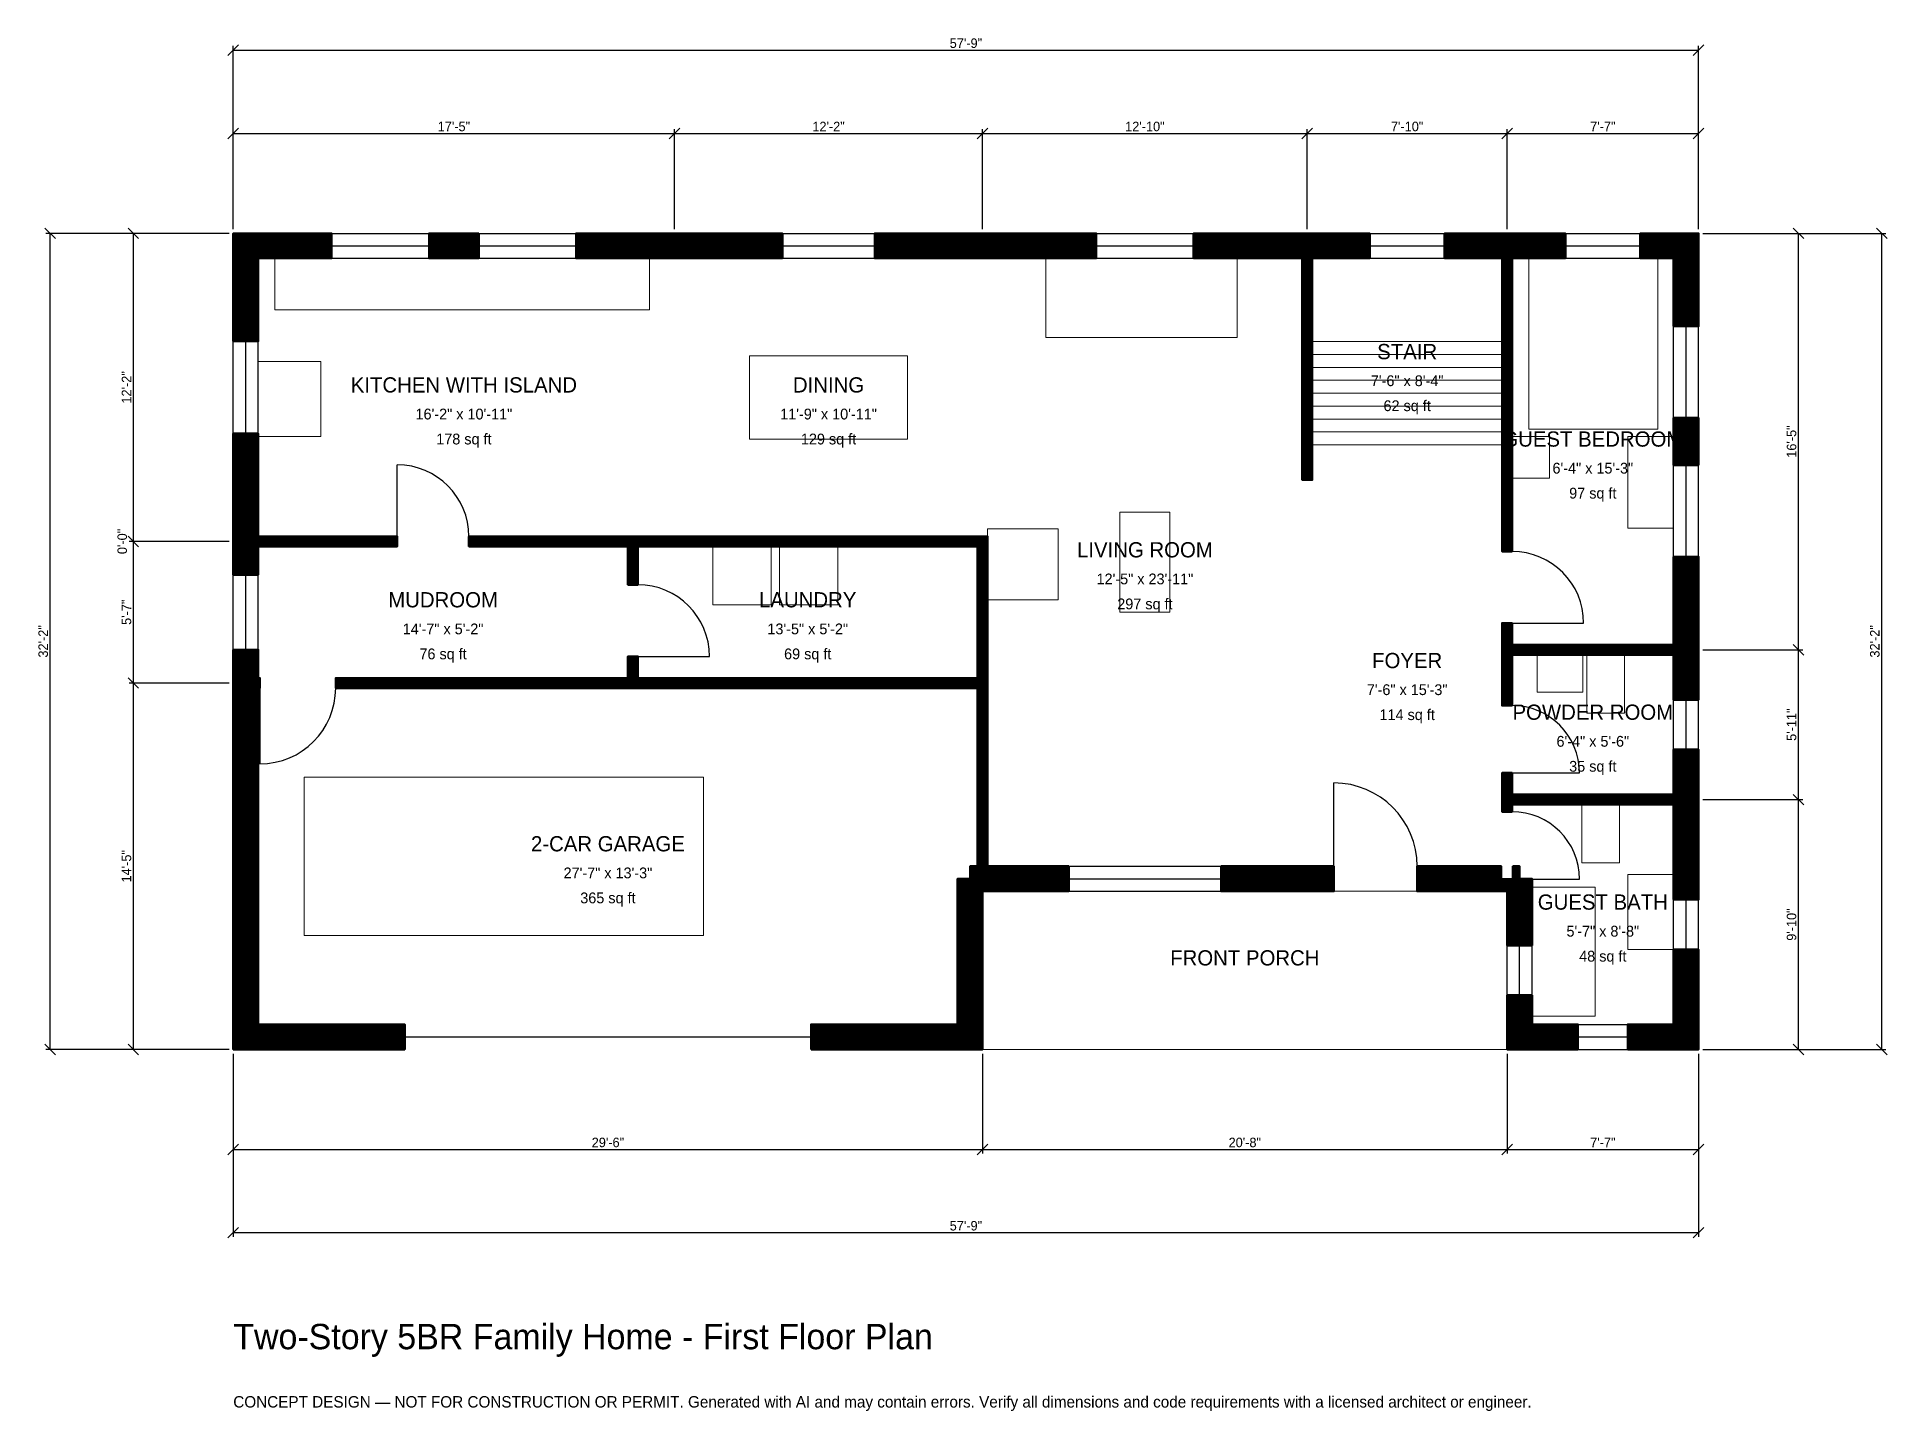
# Model space of a CAD drawing. Header units: inches. Extents: x -93 to 782, y -171 to 479.
import ezdxf
from ezdxf.enums import TextEntityAlignment as Align

# ---------------------------------------------------------------- set-up
doc = ezdxf.new("R2010")
doc.units = ezdxf.units.IN
doc.header["$MEASUREMENT"] = 0
doc.linetypes.add('DASHED', pattern=[0.6, 0.5, -0.1])
for name, color, linetype, lineweight in [('A-ANNO-DIMS', 1, 'Continuous', 13), ('A-ANNO-TEXT', 7, 'Continuous', 18), ('A-AREA-IDEN', 7, 'Continuous', 18), ('A-DOOR', 2, 'Continuous', 25), ('A-FLOR-FIXT', 9, 'Continuous', 13), ('A-FLOR-STRS', 3, 'Continuous', 18), ('A-FURN', 9, 'Continuous', 13), ('A-GLAZ', 4, 'Continuous', 25), ('A-SITE-PAVE', 8, 'Continuous', 13), ('A-WALL', 7, 'Continuous', 50), ('A-WALL-PATT', 8, 'Continuous', 13)]:
    doc.layers.add(name, color=color, linetype=linetype, lineweight=lineweight)
doc.dimstyles.new('PLAN', dxfattribs={"dimtxt": 4.5, "dimasz": 3, "dimexe": 2, "dimexo": 2, "dimgap": 1, "dimtad": 1, "dimdec": 0, "dimlunit": 4, "dimtsz": 2.5, "dimcen": 2.5, "dimclrd": 1, "dimclre": 1, "dimazin": 3, "dimtfac": 1, "dimtmove": 0, "dimatfit": 3})

msp = doc.modelspace()

# ---------------------------------------------------------------- hatches: boundary and pattern name
at = {"layer": 'A-WALL-PATT'}
h = msp.add_hatch(dxfattribs=at)
h.set_pattern_fill('ANSI31', color=8, scale=0.8)
h.paths.add_polyline_path([(273.2283, 0), (273.2283, 11.811), (342.5197, 11.811), (342.5197, 80.7087), (348.4252, 80.7087), (348.4252, 86.6142), (351.9685, 86.6142), (351.9685, 170.8661), (191.3386, 170.8661), (186.6142, 170.8661), (48.4252, 170.8661), (48.4252, 175.5906), (186.6142, 175.5906), (186.6142, 185.8268), (191.3386, 185.8268), (191.3386, 175.5906), (351.9685, 175.5906), (351.9685, 237.7953), (211.0236, 237.7953), (206.2992, 237.7953), (191.3386, 237.7953), (191.3386, 219.685), (186.6142, 219.685), (186.6142, 237.7953), (111.4173, 237.7953), (111.4173, 242.5197), (186.6142, 242.5197), (191.3386, 242.5197), (206.2992, 242.5197), (211.0236, 242.5197), (351.9685, 242.5197), (356.6929, 242.5197), (356.6929, 237.7953), (356.6929, 175.5906), (356.6929, 170.8661), (356.6929, 86.6142), (395.0787, 86.6142), (395.0787, 74.8031), (356.6929, 74.8031), (356.6929, 74.8031), (354.3307, 74.8031), (354.3307, 72.4409), (354.3307, 72.4409), (354.3307, 11.811), (354.3307, 11.811), (354.3307, 0), (354.3307, 0), (354.3307, 0), (342.5197, 0), (342.5197, 0), (273.2283, 0)])
h.paths.add_polyline_path([(11.811, 0), (11.811, 0), (0, 0), (0, 0), (0, 0), (0, 11.811), (0, 11.811), (0, 167.3228), (0, 170.8661), (0, 170.8661), (0, 175.5906), (0, 175.5906), (0, 179.1339), (0, 188.9764), (11.811, 188.9764), (11.811, 179.1339), (11.811, 175.5906), (12.5984, 175.5906), (12.5984, 170.8661), (11.811, 170.8661), (11.811, 167.3228), (11.811, 11.811), (81.1024, 11.811), (81.1024, 0), (11.811, 0)])
h.paths.add_polyline_path([(0, 234.252), (0, 237.7953), (0, 237.7953), (0, 242.5197), (0, 242.5197), (0, 246.063), (0, 291.1417), (11.811, 291.1417), (11.811, 246.063), (11.811, 242.5197), (77.5591, 242.5197), (77.5591, 237.7953), (11.811, 237.7953), (11.811, 234.252), (11.811, 224.4094), (0, 224.4094), (0, 234.252)])
h.paths.add_polyline_path([(0, 374.0157), (0, 374.0157), (0, 385.8268), (0, 385.8268), (0, 385.8268), (11.811, 385.8268), (11.811, 385.8268), (46.5223, 385.8268), (46.5223, 374.0157), (11.811, 374.0157), (11.811, 334.8425), (0, 334.8425), (0, 374.0157)])
h.paths.add_polyline_path([(116.0761, 385.8268), (116.0761, 374.0157), (92.5853, 374.0157), (92.5853, 385.8268), (116.0761, 385.8268)])
h.paths.add_polyline_path([(202.7559, 385.8268), (214.5669, 385.8268), (259.6457, 385.8268), (259.6457, 374.0157), (214.5669, 374.0157), (202.7559, 374.0157), (162.1391, 374.0157), (162.1391, 385.8268), (202.7559, 385.8268)])
h.paths.add_polyline_path([(348.4252, 385.8268), (360.2362, 385.8268), (408.0709, 385.8268), (408.0709, 374.0157), (360.2362, 374.0157), (348.4252, 374.0157), (303.3465, 374.0157), (303.3465, 385.8268), (348.4252, 385.8268)])
h.paths.add_polyline_path([(501.9685, 385.8268), (505.5118, 385.8268), (505.5118, 385.8268), (510.2362, 385.8268), (510.2362, 385.8268), (513.7795, 385.8268), (537.4016, 385.8268), (537.4016, 374.0157), (513.7795, 374.0157), (510.2362, 374.0157), (510.2362, 269.2913), (505.5118, 269.2913), (505.5118, 374.0157), (501.9685, 374.0157), (454.1339, 374.0157), (454.1339, 385.8268), (501.9685, 385.8268)])
h.paths.add_polyline_path([(596.4567, 385.8268), (600, 385.8268), (600, 385.8268), (604.7244, 385.8268), (604.7244, 385.8268), (608.2677, 385.8268), (629.9213, 385.8268), (629.9213, 374.0157), (608.2677, 374.0157), (604.7244, 374.0157), (604.7244, 274.0157), (604.7244, 269.2913), (604.7244, 235.4331), (600, 235.4331), (600, 269.2913), (600, 274.0157), (600, 374.0157), (596.4567, 374.0157), (572.8346, 374.0157), (572.8346, 385.8268), (596.4567, 385.8268)])
h.paths.add_polyline_path([(681.1024, 385.8268), (681.1024, 385.8268), (692.9134, 385.8268), (692.9134, 385.8268), (692.9134, 385.8268), (692.9134, 374.0157), (692.9134, 374.0157), (692.9134, 341.8635), (681.1024, 341.8635), (681.1024, 374.0157), (665.3543, 374.0157), (665.3543, 385.8268), (681.1024, 385.8268)])
h.paths.add_polyline_path([(692.9134, 276.2467), (681.1024, 276.2467), (681.1024, 298.5564), (692.9134, 298.5564), (692.9134, 276.2467)])
h.paths.add_polyline_path([(692.9134, 194.8819), (692.9134, 191.3386), (692.9134, 191.3386), (692.9134, 186.6142), (692.9134, 186.6142), (692.9134, 183.0709), (692.9134, 165.3543), (681.1024, 165.3543), (681.1024, 183.0709), (681.1024, 186.6142), (604.7244, 186.6142), (604.7244, 162.5984), (600, 162.5984), (600, 186.6142), (600, 191.3386), (600, 201.5748), (604.7244, 201.5748), (604.7244, 191.3386), (681.1024, 191.3386), (681.1024, 194.8819), (681.1024, 232.9396), (692.9134, 232.9396), (692.9134, 194.8819)])
h.paths.add_polyline_path([(692.9134, 124.0157), (692.9134, 120.4724), (692.9134, 120.4724), (692.9134, 115.748), (692.9134, 115.748), (692.9134, 112.2047), (692.9134, 70.8661), (681.1024, 70.8661), (681.1024, 112.2047), (681.1024, 115.748), (604.7244, 115.748), (604.7244, 112.4016), (600, 112.4016), (600, 115.748), (600, 120.4724), (600, 130.7087), (604.7244, 130.7087), (604.7244, 120.4724), (681.1024, 120.4724), (681.1024, 124.0157), (681.1024, 141.7323), (692.9134, 141.7323), (692.9134, 124.0157)])
h.paths.add_polyline_path([(692.9134, 11.811), (692.9134, 11.811), (692.9134, 0), (692.9134, 0), (692.9134, 0), (681.1024, 0), (681.1024, 0), (659.4488, 0), (659.4488, 11.811), (681.1024, 11.811), (681.1024, 47.2441), (692.9134, 47.2441), (692.9134, 11.811)])
h.paths.add_polyline_path([(614.1732, 0), (614.1732, 0), (602.3622, 0), (602.3622, 0), (602.3622, 0), (602.3622, 11.811), (602.3622, 11.811), (602.3622, 25.5906), (614.1732, 25.5906), (614.1732, 11.811), (635.8268, 11.811), (635.8268, 0), (614.1732, 0)])
h.paths.add_polyline_path([(602.3622, 72.4409), (602.3622, 72.4409), (602.3622, 74.8031), (600, 74.8031), (600, 74.8031), (559.8425, 74.8031), (559.8425, 86.6142), (599.6063, 86.6142), (599.6063, 80.5118), (605.1181, 80.5118), (605.1181, 86.6142), (608.2677, 86.6142), (608.2677, 80.7087), (614.1732, 80.7087), (614.1732, 49.2126), (602.3622, 49.2126), (602.3622, 72.4409)])
h.paths.add_polyline_path([(513.7795, 74.8031), (501.9685, 74.8031), (467.126, 74.8031), (467.126, 86.6142), (501.9685, 86.6142), (513.7795, 86.6142), (520.4724, 86.6142), (520.4724, 74.8031), (513.7795, 74.8031)])

# ---------------------------------------------------------------- linework, layer by layer
at = {"layer": 'A-DOOR'}
for p, q in [((77.5591, 242.5197), (77.5591, 276.378)), ((604.7244, 201.5748), (638.5827, 201.5748)), ((191.3386, 185.8268), (225.1969, 185.8268)), ((12.5984, 170.8661), (12.5984, 135.0394)), ((520.4724, 86.6142), (520.4724, 125.9843)), ((604.7244, 130.7087), (636.6142, 130.7087)), ((604.7244, 80.5118), (636.6142, 80.5118))]:
    msp.add_line(p, q, dxfattribs=at)
at = {"layer": 'A-DOOR', "linetype": 'DASHED'}
msp.add_line((81.1024, 5.9055), (273.2283, 5.9055), dxfattribs=at)
at = {"layer": 'A-DOOR'}
for centre, radius, start, end in [((77.5591, 242.5197), 33.8583, 0, 90), ((604.7244, 201.5748), 33.8583, 0, 90), ((191.3386, 185.8268), 33.8583, 0, 90), ((12.5984, 170.8661), 35.8268, 270, 360), ((604.7244, 130.7087), 31.8898, 0, 90), ((520.4724, 86.6142), 39.3701, 0, 90), ((604.7244, 80.5118), 31.8898, 0, 90)]:
    msp.add_arc(centre, radius, start, end, dxfattribs=at)
at = {"layer": 'A-FLOR-FIXT'}
for points in [[(19.685, 349.6063), (196.8504, 349.6063), (196.8504, 374.0157), (19.685, 374.0157)], [(616.5354, 168.8976), (638.189, 168.8976), (638.189, 186.6142), (616.5354, 186.6142)], [(640.1575, 159.0551), (657.874, 159.0551), (657.874, 186.6142), (640.1575, 186.6142)], [(637.7953, 88.189), (655.5118, 88.189), (655.5118, 115.748), (637.7953, 115.748)], [(659.4488, 47.2441), (681.1024, 47.2441), (681.1024, 82.6772), (659.4488, 82.6772)], [(614.1732, 15.748), (644.0945, 15.748), (644.0945, 76.7717), (614.1732, 76.7717)]]:
    msp.add_lwpolyline(points, close=True, dxfattribs=at)
at = {"layer": 'A-FLOR-STRS'}
for p, q in [((510.2362, 334.6457), (600, 334.6457)), ((510.2362, 328.5433), (600, 328.5433)), ((510.2362, 322.4409), (600, 322.4409)), ((510.2362, 316.3386), (600, 316.3386)), ((510.2362, 310.2362), (600, 310.2362)), ((510.2362, 304.1339), (600, 304.1339)), ((510.2362, 298.0315), (600, 298.0315)), ((510.2362, 291.9291), (600, 291.9291)), ((510.2362, 285.8268), (600, 285.8268))]:
    msp.add_line(p, q, dxfattribs=at)
at = {"layer": 'A-FURN'}
for points in [[(384.252, 336.6142), (474.8031, 336.6142), (474.8031, 374.0157), (384.252, 374.0157)], [(612.5984, 293.3071), (673.622, 293.3071), (673.622, 374.0157), (612.5984, 374.0157)], [(11.811, 289.7638), (41.3386, 289.7638), (41.3386, 325.1969), (11.811, 325.1969)], [(244.0945, 288.5827), (318.8976, 288.5827), (318.8976, 327.9528), (244.0945, 327.9528)], [(604.7244, 270.0787), (622.4409, 270.0787), (622.4409, 289.7638), (604.7244, 289.7638)], [(659.4488, 246.4567), (681.1024, 246.4567), (681.1024, 289.7638), (659.4488, 289.7638)], [(419.2913, 206.6929), (442.9134, 206.6929), (442.9134, 253.937), (419.2913, 253.937)], [(356.6929, 212.5984), (390.1575, 212.5984), (390.1575, 246.063), (356.6929, 246.063)], [(226.7717, 210.2362), (254.3307, 210.2362), (254.3307, 237.7953), (226.7717, 237.7953)], [(258.2677, 210.2362), (285.8268, 210.2362), (285.8268, 237.7953), (258.2677, 237.7953)], [(33.4646, 53.937), (222.4409, 53.937), (222.4409, 128.7402), (33.4646, 128.7402)]]:
    msp.add_lwpolyline(points, close=True, dxfattribs=at)
at = {"layer": 'A-GLAZ'}
for p, q in [((46.5223, 385.8268), (92.5853, 385.8268)), ((116.0761, 385.8268), (162.1391, 385.8268)), ((259.6457, 385.8268), (303.3465, 385.8268)), ((408.0709, 385.8268), (454.1339, 385.8268)), ((537.4016, 385.8268), (572.8346, 385.8268)), ((629.9213, 385.8268), (665.3543, 385.8268)), ((46.5223, 379.9213), (92.5853, 379.9213)), ((116.0761, 379.9213), (162.1391, 379.9213)), ((259.6457, 379.9213), (303.3465, 379.9213)), ((408.0709, 379.9213), (454.1339, 379.9213)), ((537.4016, 379.9213), (572.8346, 379.9213)), ((629.9213, 379.9213), (665.3543, 379.9213)), ((46.5223, 374.0157), (92.5853, 374.0157)), ((116.0761, 374.0157), (162.1391, 374.0157)), ((259.6457, 374.0157), (303.3465, 374.0157)), ((408.0709, 374.0157), (454.1339, 374.0157)), ((537.4016, 374.0157), (572.8346, 374.0157)), ((629.9213, 374.0157), (665.3543, 374.0157)), ((681.1024, 298.5564), (681.1024, 341.8635)), ((687.0079, 298.5564), (687.0079, 341.8635)), ((692.9134, 298.5564), (692.9134, 341.8635)), ((0, 291.1417), (0, 334.8425)), ((5.9055, 291.1417), (5.9055, 334.8425)), ((11.811, 291.1417), (11.811, 334.8425)), ((681.1024, 232.9396), (681.1024, 276.2467)), ((687.0079, 232.9396), (687.0079, 276.2467)), ((692.9134, 232.9396), (692.9134, 276.2467)), ((0, 188.9764), (0, 224.4094)), ((5.9055, 188.9764), (5.9055, 224.4094)), ((11.811, 188.9764), (11.811, 224.4094)), ((681.1024, 141.7323), (681.1024, 165.3543)), ((687.0079, 141.7323), (687.0079, 165.3543)), ((692.9134, 141.7323), (692.9134, 165.3543)), ((395.0787, 86.6142), (467.126, 86.6142)), ((395.0787, 80.7087), (467.126, 80.7087)), ((395.0787, 74.8031), (467.126, 74.8031)), ((681.1024, 47.2441), (681.1024, 70.8661)), ((687.0079, 47.2441), (687.0079, 70.8661)), ((692.9134, 47.2441), (692.9134, 70.8661)), ((602.3622, 25.5906), (602.3622, 49.2126)), ((608.2677, 25.5906), (608.2677, 49.2126)), ((614.1732, 25.5906), (614.1732, 49.2126)), ((635.8268, 11.811), (659.4488, 11.811)), ((635.8268, 5.9055), (659.4488, 5.9055)), ((635.8268, 0), (659.4488, 0))]:
    msp.add_line(p, q, dxfattribs=at)
at = {"layer": 'A-SITE-PAVE', "linetype": 'DASHED'}
msp.add_lwpolyline([(354.3307, 0), (602.3622, 0), (602.3622, 74.8031), (354.3307, 74.8031)], close=True, dxfattribs=at)
at = {"layer": 'A-WALL'}
for points in [[(0, 374.0157), (0, 374.0157), (0, 385.8268), (0, 385.8268), (0, 385.8268), (11.811, 385.8268), (11.811, 385.8268), (46.5223, 385.8268), (46.5223, 374.0157), (11.811, 374.0157), (11.811, 334.8425), (0, 334.8425), (0, 374.0157)], [(116.0761, 385.8268), (116.0761, 374.0157), (92.5853, 374.0157), (92.5853, 385.8268), (116.0761, 385.8268)], [(202.7559, 385.8268), (214.5669, 385.8268), (259.6457, 385.8268), (259.6457, 374.0157), (214.5669, 374.0157), (202.7559, 374.0157), (162.1391, 374.0157), (162.1391, 385.8268), (202.7559, 385.8268)], [(348.4252, 385.8268), (360.2362, 385.8268), (408.0709, 385.8268), (408.0709, 374.0157), (360.2362, 374.0157), (348.4252, 374.0157), (303.3465, 374.0157), (303.3465, 385.8268), (348.4252, 385.8268)], [(501.9685, 385.8268), (505.5118, 385.8268), (505.5118, 385.8268), (510.2362, 385.8268), (510.2362, 385.8268), (513.7795, 385.8268), (537.4016, 385.8268), (537.4016, 374.0157), (513.7795, 374.0157), (510.2362, 374.0157), (510.2362, 269.2913), (505.5118, 269.2913), (505.5118, 374.0157), (501.9685, 374.0157), (454.1339, 374.0157), (454.1339, 385.8268), (501.9685, 385.8268)], [(596.4567, 385.8268), (600, 385.8268), (600, 385.8268), (604.7244, 385.8268), (604.7244, 385.8268), (608.2677, 385.8268), (629.9213, 385.8268), (629.9213, 374.0157), (608.2677, 374.0157), (604.7244, 374.0157), (604.7244, 274.0157), (604.7244, 269.2913), (604.7244, 235.4331), (600, 235.4331), (600, 269.2913), (600, 274.0157), (600, 374.0157), (596.4567, 374.0157), (572.8346, 374.0157), (572.8346, 385.8268), (596.4567, 385.8268)], [(681.1024, 385.8268), (681.1024, 385.8268), (692.9134, 385.8268), (692.9134, 385.8268), (692.9134, 385.8268), (692.9134, 374.0157), (692.9134, 374.0157), (692.9134, 341.8635), (681.1024, 341.8635), (681.1024, 374.0157), (665.3543, 374.0157), (665.3543, 385.8268), (681.1024, 385.8268)], [(692.9134, 276.2467), (681.1024, 276.2467), (681.1024, 298.5564), (692.9134, 298.5564), (692.9134, 276.2467)], [(0, 234.252), (0, 237.7953), (0, 237.7953), (0, 242.5197), (0, 242.5197), (0, 246.063), (0, 291.1417), (11.811, 291.1417), (11.811, 246.063), (11.811, 242.5197), (77.5591, 242.5197), (77.5591, 237.7953), (11.811, 237.7953), (11.811, 234.252), (11.811, 224.4094), (0, 224.4094), (0, 234.252)], [(273.2283, 0), (273.2283, 11.811), (342.5197, 11.811), (342.5197, 80.7087), (348.4252, 80.7087), (348.4252, 86.6142), (351.9685, 86.6142), (351.9685, 170.8661), (191.3386, 170.8661), (186.6142, 170.8661), (48.4252, 170.8661), (48.4252, 175.5906), (186.6142, 175.5906), (186.6142, 185.8268), (191.3386, 185.8268), (191.3386, 175.5906), (351.9685, 175.5906), (351.9685, 237.7953), (211.0236, 237.7953), (206.2992, 237.7953), (191.3386, 237.7953), (191.3386, 219.685), (186.6142, 219.685), (186.6142, 237.7953), (111.4173, 237.7953), (111.4173, 242.5197), (186.6142, 242.5197), (191.3386, 242.5197), (206.2992, 242.5197), (211.0236, 242.5197), (351.9685, 242.5197), (356.6929, 242.5197), (356.6929, 237.7953), (356.6929, 175.5906), (356.6929, 170.8661), (356.6929, 86.6142), (395.0787, 86.6142), (395.0787, 74.8031), (356.6929, 74.8031), (356.6929, 74.8031), (354.3307, 74.8031), (354.3307, 72.4409), (354.3307, 72.4409), (354.3307, 11.811), (354.3307, 11.811), (354.3307, 0), (354.3307, 0), (354.3307, 0), (342.5197, 0), (342.5197, 0), (273.2283, 0)], [(692.9134, 194.8819), (692.9134, 191.3386), (692.9134, 191.3386), (692.9134, 186.6142), (692.9134, 186.6142), (692.9134, 183.0709), (692.9134, 165.3543), (681.1024, 165.3543), (681.1024, 183.0709), (681.1024, 186.6142), (604.7244, 186.6142), (604.7244, 162.5984), (600, 162.5984), (600, 186.6142), (600, 191.3386), (600, 201.5748), (604.7244, 201.5748), (604.7244, 191.3386), (681.1024, 191.3386), (681.1024, 194.8819), (681.1024, 232.9396), (692.9134, 232.9396), (692.9134, 194.8819)], [(11.811, 0), (11.811, 0), (0, 0), (0, 0), (0, 0), (0, 11.811), (0, 11.811), (0, 167.3228), (0, 170.8661), (0, 170.8661), (0, 175.5906), (0, 175.5906), (0, 179.1339), (0, 188.9764), (11.811, 188.9764), (11.811, 179.1339), (11.811, 175.5906), (12.5984, 175.5906), (12.5984, 170.8661), (11.811, 170.8661), (11.811, 167.3228), (11.811, 11.811), (81.1024, 11.811), (81.1024, 0), (11.811, 0)], [(692.9134, 124.0157), (692.9134, 120.4724), (692.9134, 120.4724), (692.9134, 115.748), (692.9134, 115.748), (692.9134, 112.2047), (692.9134, 70.8661), (681.1024, 70.8661), (681.1024, 112.2047), (681.1024, 115.748), (604.7244, 115.748), (604.7244, 112.4016), (600, 112.4016), (600, 115.748), (600, 120.4724), (600, 130.7087), (604.7244, 130.7087), (604.7244, 120.4724), (681.1024, 120.4724), (681.1024, 124.0157), (681.1024, 141.7323), (692.9134, 141.7323), (692.9134, 124.0157)], [(513.7795, 74.8031), (501.9685, 74.8031), (467.126, 74.8031), (467.126, 86.6142), (501.9685, 86.6142), (513.7795, 86.6142), (520.4724, 86.6142), (520.4724, 74.8031), (513.7795, 74.8031)], [(602.3622, 72.4409), (602.3622, 72.4409), (602.3622, 74.8031), (600, 74.8031), (600, 74.8031), (559.8425, 74.8031), (559.8425, 86.6142), (599.6063, 86.6142), (599.6063, 80.5118), (605.1181, 80.5118), (605.1181, 86.6142), (608.2677, 86.6142), (608.2677, 80.7087), (614.1732, 80.7087), (614.1732, 49.2126), (602.3622, 49.2126), (602.3622, 72.4409)], [(692.9134, 11.811), (692.9134, 11.811), (692.9134, 0), (692.9134, 0), (692.9134, 0), (681.1024, 0), (681.1024, 0), (659.4488, 0), (659.4488, 11.811), (681.1024, 11.811), (681.1024, 47.2441), (692.9134, 47.2441), (692.9134, 11.811)], [(614.1732, 0), (614.1732, 0), (602.3622, 0), (602.3622, 0), (602.3622, 0), (602.3622, 11.811), (602.3622, 11.811), (602.3622, 25.5906), (614.1732, 25.5906), (614.1732, 11.811), (635.8268, 11.811), (635.8268, 0), (614.1732, 0)]]:
    msp.add_lwpolyline(points, close=True, dxfattribs=at)

# ---------------------------------------------------------------- texts
at = {"layer": 'A-ANNO-TEXT'}
for s, height, p in [('Two-Story 5BR Family Home - First Floor Plan', 12, (0, -141.7323)), ('CONCEPT DESIGN — NOT FOR CONSTRUCTION OR PERMIT. Generated with AI and may contain errors. Verify all dimensions and code requirements with a licensed architect or engineer.', 5.4, (0, -169.2913))]:
    msp.add_text(s, height=height, dxfattribs=at).set_placement(p)
at = {"layer": 'A-AREA-IDEN'}
for s, height, p in [('STAIR', 7.2, (555.1181, 329.9213)), ('KITCHEN WITH ISLAND', 7.2, (109.0551, 314.1732)), ('DINING', 7.2, (281.4961, 314.1732)), ('7\'-6" x 8\'-4"', 5.1, (555.1181, 316.1417)), ('62 sq ft', 5.1, (555.1181, 304.3307)), ('16\'-2" x 10\'-11"', 5.1, (109.0551, 300.3937)), ('11\'-9" x 10\'-11"', 5.1, (281.4961, 300.3937)), ('178 sq ft', 5.1, (109.0551, 288.5827)), ('129 sq ft', 5.1, (281.4961, 288.5827)), ('GUEST BEDROOM', 7.2, (642.9134, 288.5827)), ('6\'-4" x 15\'-3"', 5.1, (642.9134, 274.8031)), ('97 sq ft', 5.1, (642.9134, 262.9921)), ('LIVING ROOM', 7.2, (431.1024, 236.2205)), ('12\'-5" x 23\'-11"', 5.1, (431.1024, 222.4409)), ('MUDROOM', 7.2, (99.2126, 212.5984)), ('LAUNDRY', 7.2, (271.6535, 212.5984)), ('297 sq ft', 5.1, (431.1024, 210.6299)), ('14\'-7" x 5\'-2"', 5.1, (99.2126, 198.8189)), ('13\'-5" x 5\'-2"', 5.1, (271.6535, 198.8189)), ('76 sq ft', 5.1, (99.2126, 187.0079)), ('69 sq ft', 5.1, (271.6535, 187.0079)), ('FOYER', 7.2, (555.1181, 183.8583)), ('7\'-6" x 15\'-3"', 5.1, (555.1181, 170.0787)), ('114 sq ft', 5.1, (555.1181, 158.2677)), ('POWDER ROOM', 7.2, (642.9134, 159.4488)), ('6\'-4" x 5\'-6"', 5.1, (642.9134, 145.6693)), ('35 sq ft', 5.1, (642.9134, 133.8583)), ('2-CAR GARAGE', 7.2, (177.1654, 97.2441)), ('27\'-7" x 13\'-3"', 5.1, (177.1654, 83.4646)), ('365 sq ft', 5.1, (177.1654, 71.6535)), ('GUEST BATH', 7.2, (647.6378, 69.685)), ('5\'-7" x 8\'-8"', 5.1, (647.6378, 55.9055)), ('FRONT PORCH', 7.2, (478.3465, 43.3071)), ('48 sq ft', 5.1, (647.6378, 44.0945))]:
    msp.add_text(s, height=height, dxfattribs=at).set_placement(p, align=Align.MIDDLE_CENTER)

# ---------------------------------------------------------------- dimensions: what is measured, and where the dimension line sits
at = {"layer": 'A-ANNO-DIMS'}
for base, p1, p2, text in [((0, 472.4409), (0, 385.8268), (692.9134, 385.8268), '57\'-9"'), ((0, 433.0709), (0, 385.8268), (208.6614, 385.8268), '17\'-5"'), ((208.6614, 433.0709), (208.6614, 385.8268), (354.3307, 385.8268), '12\'-2"'), ((354.3307, 433.0709), (354.3307, 385.8268), (507.874, 385.8268), '12\'-10"'), ((507.874, 433.0709), (507.874, 385.8268), (602.3622, 385.8268), '7\'-10"'), ((602.3622, 433.0709), (602.3622, 385.8268), (692.9134, 385.8268), '7\'-7"'), ((0, -47.2441), (0, 0), (354.3307, 0), '29\'-6"'), ((0, -86.6142), (0, 0), (692.9134, 0), '57\'-9"'), ((354.3307, -47.2441), (354.3307, 0), (602.3622, 0), '20\'-8"'), ((602.3622, -47.2441), (602.3622, 0), (692.9134, 0), '7\'-7"')]:
    msp.add_linear_dim(base=base, p1=p1, p2=p2, text=text, dimstyle='PLAN', dxfattribs=at).render()
for base, p1, p2, text in [((-86.6142, 0), (0, 0), (0, 385.8268), '32\'-2"'), ((-47.2441, 240.1575), (0, 240.1575), (0, 385.8268), '12\'-2"'), ((740.1575, 188.9764), (692.9134, 188.9764), (692.9134, 385.8268), '16\'-5"'), ((779.5276, 0), (692.9134, 0), (692.9134, 385.8268), '32\'-2"'), ((-47.2441, 240.1575), (0, 240.1575), (0, 240.1575), '0\'-0"'), ((-47.2441, 173.2283), (0, 173.2283), (0, 240.1575), '5\'-7"'), ((740.1575, 118.1102), (692.9134, 118.1102), (692.9134, 188.9764), '5\'-11"'), ((-47.2441, 0), (0, 0), (0, 173.2283), '14\'-5"'), ((740.1575, 0), (692.9134, 0), (692.9134, 118.1102), '9\'-10"')]:
    msp.add_linear_dim(base=base, p1=p1, p2=p2, angle=90, text=text, dimstyle='PLAN', dxfattribs=at).render()

doc.saveas('drawing.dxf')
